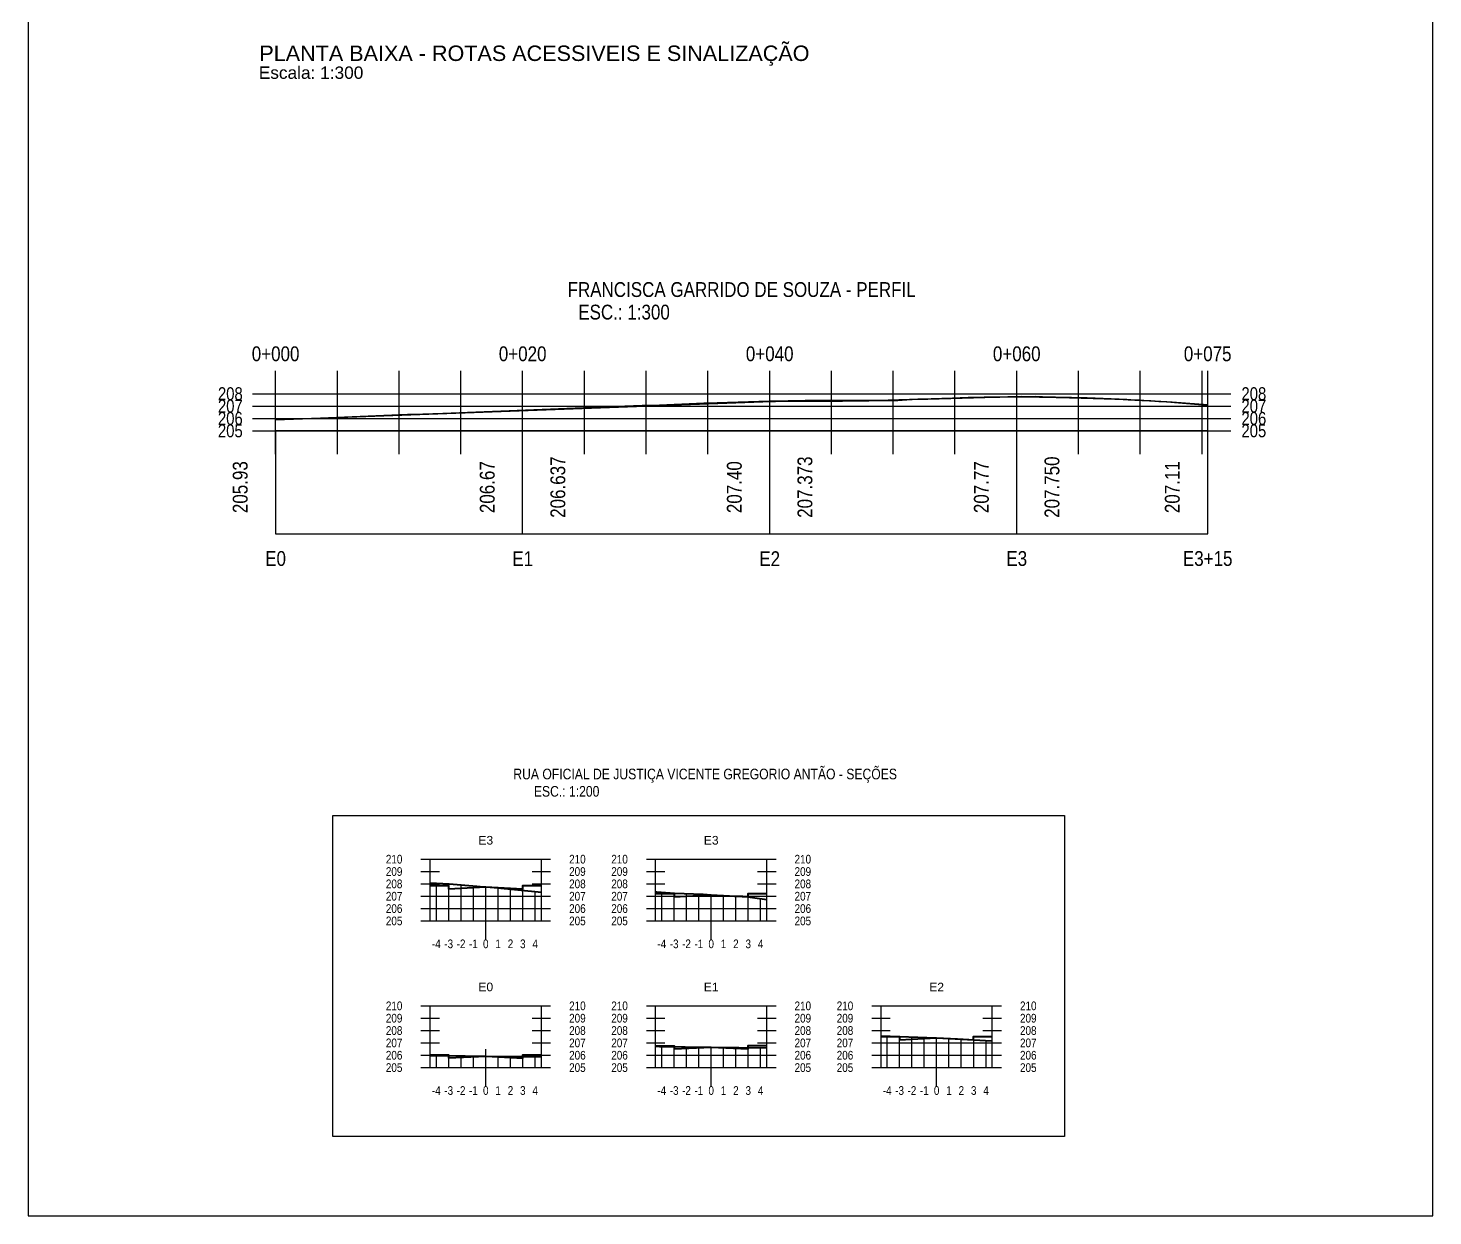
# Model space of a CAD drawing. Header units: feet. Extents: x 203667 to 205527, y 9204857 to 9205156.
# Drawn here: x 204385.3 to 204499, y 9204895.9 to 9204992.1 of the extents above; entities that cross this region are included whole.
import ezdxf

# ---------------------------------------------------------------- set-up
doc = ezdxf.new("R2010")
doc.units = ezdxf.units.FT
doc.header["$LTSCALE"] = 0.3
doc.header["$MEASUREMENT"] = 0
for name, color, linetype, lineweight in [('C-ROAD-PROF', 1, 'Continuous', 35), ('Cotas Acessibilidade', 5, 'Continuous', 25), ('Cotas Calçadas', 7, 'Continuous', 25)]:
    doc.layers.add(name, color=color, linetype=linetype, lineweight=lineweight)
for name, color, linetype in [('C-ROAD-PROF-GRID-MAJR', 8, 'Continuous'), ('C-ROAD-PROF-GRID-MINR', 8, 'Continuous'), ('C-ROAD-PROF-TEXT', 7, 'Continuous'), ('C-ROAD-PROF-TICK', 7, 'Continuous'), ('C-ROAD-PROF-TITL', 7, 'Continuous'), ('C-ROAD-PROF-TTLB', 5, 'Continuous'), ('C-ROAD-SCTN-GRID', 7, 'Continuous'), ('C-ROAD-SCTN-TEXT', 7, 'Continuous'), ('C-ROAD-SCTN-TICK', 7, 'Continuous'), ('C-ROAD-SCTN-TITL', 92, 'Continuous'), ('C1-HM-CURVA_MESTRA', 5, 'Continuous')]:
    doc.layers.add(name, color=color, linetype=linetype)
doc.styles.add('Roman', font='arial.ttf', dxfattribs={"height": 2})
doc.styles.add('TARCISIO', font='swissci.ttf')

msp = doc.modelspace()

# ---------------------------------------------------------------- linework, layer by layer
at = {"layer": 'C-ROAD-PROF', "color": 1, "linetype": 'Continuous', "lineweight": 35, "flags": 128}
msp.add_lwpolyline([(204405.33, 9204960.404), (204408.341, 9204960.472), (204416, 9204960.786), (204417.249, 9204960.824), (204418.865, 9204960.878), (204433.597, 9204961.472), (204435.019, 9204961.526), (204435.462, 9204961.531), (204435.817, 9204961.529), (204439.988, 9204961.72), (204440.231, 9204961.723), (204445.295, 9204961.876), (204446.825, 9204961.911), (204448.191, 9204961.939), (204455.695, 9204961.935), (204456.437, 9204961.975), (204457.332, 9204962.029), (204457.428, 9204962.037), (204457.55, 9204962.04), (204458.01, 9204962.045), (204458.12, 9204962.049), (204464.596, 9204962.218), (204464.915, 9204962.232), (204465.714, 9204962.245), (204466.483, 9204962.241), (204466.566, 9204962.239), (204466.879, 9204962.244), (204468.516, 9204962.175), (204468.642, 9204962.176), (204471.522, 9204962.104), (204473.28, 9204962.051), (204473.524, 9204962.041), (204474.362, 9204961.993), (204474.896, 9204961.967), (204475.103, 9204961.953), (204475.275, 9204961.946), (204475.459, 9204961.929), (204475.63, 9204961.929), (204477.922, 9204961.805), (204480.787, 9204961.585)], dxfattribs=at)
at = {"layer": 'C-ROAD-PROF', "color": 5, "linetype": 'Continuous', "lineweight": 35, "flags": 128}
msp.add_lwpolyline([(204405.331, 9204960.374), (204445.511, 9204961.852), (204445.807, 9204961.862), (204446.102, 9204961.869), (204446.397, 9204961.873), (204446.692, 9204961.875), (204451.219, 9204961.888), (204451.931, 9204961.892), (204452.643, 9204961.902), (204453.355, 9204961.917), (204454.067, 9204961.938), (204460.116, 9204962.133), (204460.759, 9204962.152), (204461.402, 9204962.17), (204462.044, 9204962.184), (204462.687, 9204962.197), (204463.33, 9204962.207), (204463.972, 9204962.214), (204464.615, 9204962.219), (204465.257, 9204962.222), (204465.9, 9204962.222), (204466.543, 9204962.22), (204467.185, 9204962.215), (204467.828, 9204962.208), (204468.471, 9204962.199), (204469.113, 9204962.187), (204469.756, 9204962.173), (204470.398, 9204962.156), (204471.041, 9204962.137), (204471.684, 9204962.116), (204472.326, 9204962.092), (204472.969, 9204962.066), (204473.612, 9204962.037), (204474.254, 9204962.006), (204474.897, 9204961.972), (204475.54, 9204961.936), (204476.182, 9204961.898), (204476.825, 9204961.857), (204477.467, 9204961.814), (204478.11, 9204961.769), (204478.753, 9204961.721), (204479.395, 9204961.67), (204480.038, 9204961.618), (204480.681, 9204961.562), (204480.784, 9204961.553)], dxfattribs=at)
at = {"layer": 'C-ROAD-PROF', "color": 5, "linetype": 'Continuous', "lineweight": 40, "ltscale": 2}
for points in [[(204417.835, 9204922.667), (204419.335, 9204922.667), (204419.335, 9204922.408), (204422.344, 9204922.557), (204425.335, 9204922.407), (204425.335, 9204922.673), (204426.835, 9204922.673)], [(204436.085, 9204922.014), (204437.585, 9204922.014), (204437.585, 9204921.754), (204440.594, 9204921.904), (204443.585, 9204921.754), (204443.585, 9204922.019), (204445.085, 9204922.019)], [(204436.085, 9204909.693), (204437.585, 9204909.693), (204437.585, 9204909.433), (204440.594, 9204909.582), (204443.585, 9204909.433), (204443.585, 9204909.698), (204445.085, 9204909.698)], [(204454.335, 9204910.431), (204455.835, 9204910.431), (204455.835, 9204910.171), (204458.844, 9204910.32), (204461.835, 9204910.171), (204461.835, 9204910.436), (204463.335, 9204910.436)], [(204417.835, 9204908.958), (204419.335, 9204908.958), (204419.335, 9204908.699), (204422.344, 9204908.848), (204425.335, 9204908.698), (204425.335, 9204908.964), (204426.835, 9204908.964)]]:
    msp.add_lwpolyline(points, dxfattribs=at)
at = {"layer": 'C-ROAD-PROF-GRID-MAJR', "color": 8, "linetype": 'Continuous', "lineweight": -3}
for p, q in [((204405.33, 9204962.472), (204480.787, 9204962.472)), ((204405.33, 9204959.472), (204405.33, 9204962.472)), ((204425.33, 9204959.472), (204425.33, 9204962.472)), ((204445.33, 9204959.472), (204445.33, 9204962.472)), ((204465.33, 9204959.472), (204465.33, 9204962.472)), ((204480.787, 9204959.472), (204480.787, 9204962.472)), ((204405.33, 9204961.472), (204480.787, 9204961.472)), ((204405.33, 9204960.472), (204480.787, 9204960.472)), ((204405.33, 9204959.472), (204480.787, 9204959.472))]:
    msp.add_line(p, q, dxfattribs=at)
at = {"layer": 'C-ROAD-PROF-GRID-MINR', "color": 8, "linetype": 'Continuous', "lineweight": -3}
for p, q in [((204410.33, 9204959.472), (204410.33, 9204962.472)), ((204415.33, 9204959.472), (204415.33, 9204962.472)), ((204420.33, 9204959.472), (204420.33, 9204962.472)), ((204430.33, 9204959.472), (204430.33, 9204962.472)), ((204435.33, 9204959.472), (204435.33, 9204962.472)), ((204440.33, 9204959.472), (204440.33, 9204962.472)), ((204450.33, 9204959.472), (204450.33, 9204962.472)), ((204455.33, 9204959.472), (204455.33, 9204962.472)), ((204460.33, 9204959.472), (204460.33, 9204962.472)), ((204470.33, 9204959.472), (204470.33, 9204962.472)), ((204475.33, 9204959.472), (204475.33, 9204962.472)), ((204480.33, 9204959.472), (204480.33, 9204962.472))]:
    msp.add_line(p, q, dxfattribs=at)
at = {"layer": 'C-ROAD-PROF-TEXT', "color": 7, "linetype": 'Continuous', "lineweight": -3}
for p, q in [((204405.33, 9204957.597), (204405.33, 9204964.347)), ((204410.33, 9204957.597), (204410.33, 9204964.347)), ((204415.33, 9204957.597), (204415.33, 9204964.347)), ((204420.33, 9204957.597), (204420.33, 9204964.347)), ((204425.33, 9204957.597), (204425.33, 9204964.347)), ((204430.33, 9204957.597), (204430.33, 9204964.347)), ((204435.33, 9204957.597), (204435.33, 9204964.347)), ((204440.33, 9204957.597), (204440.33, 9204964.347)), ((204445.33, 9204957.597), (204445.33, 9204964.347)), ((204450.33, 9204957.597), (204450.33, 9204964.347)), ((204455.33, 9204957.597), (204455.33, 9204964.347)), ((204460.33, 9204957.597), (204460.33, 9204964.347)), ((204465.33, 9204957.597), (204465.33, 9204964.347)), ((204470.33, 9204957.597), (204470.33, 9204964.347)), ((204475.33, 9204957.597), (204475.33, 9204964.347)), ((204480.33, 9204957.597), (204480.33, 9204964.347)), ((204480.787, 9204957.597), (204480.787, 9204964.347)), ((204403.455, 9204962.472), (204407.205, 9204962.472)), ((204478.912, 9204962.472), (204482.662, 9204962.472)), ((204403.455, 9204961.472), (204407.205, 9204961.472)), ((204478.912, 9204961.472), (204482.662, 9204961.472)), ((204403.455, 9204960.472), (204407.205, 9204960.472)), ((204478.912, 9204960.472), (204482.662, 9204960.472)), ((204403.455, 9204959.472), (204407.205, 9204959.472)), ((204478.912, 9204959.472), (204482.662, 9204959.472))]:
    msp.add_line(p, q, dxfattribs=at)
at = {"layer": 'C-ROAD-PROF-TICK', "color": 7, "linetype": 'Continuous', "lineweight": -3}
for p, q in [((204425.33, 9204951.147), (204425.33, 9204959.472)), ((204445.33, 9204951.147), (204445.33, 9204959.472)), ((204465.33, 9204951.147), (204465.33, 9204959.472))]:
    msp.add_line(p, q, dxfattribs=at)
at = {"layer": 'C-ROAD-PROF-TTLB', "color": 5, "linetype": 'Continuous', "lineweight": -3}
for p, q in [((204405.33, 9204959.472), (204405.33, 9204962.472)), ((204405.33, 9204962.472), (204480.787, 9204962.472)), ((204480.787, 9204959.472), (204480.787, 9204962.472)), ((204405.33, 9204959.472), (204480.787, 9204959.472)), ((204417.844, 9204919.791), (204417.844, 9204924.791)), ((204417.844, 9204924.791), (204426.844, 9204924.791)), ((204426.844, 9204919.791), (204426.844, 9204924.791)), ((204436.094, 9204919.791), (204436.094, 9204924.791)), ((204436.094, 9204924.791), (204445.094, 9204924.791)), ((204445.094, 9204919.791), (204445.094, 9204924.791)), ((204417.844, 9204919.791), (204426.844, 9204919.791)), ((204436.094, 9204919.791), (204445.094, 9204919.791)), ((204417.844, 9204907.916), (204417.844, 9204912.916)), ((204417.844, 9204912.916), (204426.844, 9204912.916)), ((204426.844, 9204907.916), (204426.844, 9204912.916)), ((204436.094, 9204907.916), (204436.094, 9204912.916)), ((204436.094, 9204912.916), (204445.094, 9204912.916)), ((204445.094, 9204907.916), (204445.094, 9204912.916)), ((204454.344, 9204907.916), (204454.344, 9204912.916)), ((204454.344, 9204912.916), (204463.344, 9204912.916)), ((204463.344, 9204907.916), (204463.344, 9204912.916)), ((204417.844, 9204907.916), (204426.844, 9204907.916)), ((204436.094, 9204907.916), (204445.094, 9204907.916)), ((204454.344, 9204907.916), (204463.344, 9204907.916))]:
    msp.add_line(p, q, dxfattribs=at)
msp.add_3dface([(204405.33, 9204951.147), (204480.787, 9204951.147), (204480.787, 9204959.472), (204405.33, 9204959.472)], dxfattribs=at)
at = {"layer": 'C-ROAD-SCTN-GRID', "color": 251, "linetype": 'Continuous', "lineweight": -3}
for p, q in [((204436.094, 9204924.791), (204445.094, 9204924.791)), ((204418.344, 9204919.791), (204418.344, 9204922.845)), ((204419.344, 9204919.791), (204419.344, 9204922.792)), ((204420.344, 9204919.791), (204420.344, 9204922.714)), ((204421.344, 9204919.791), (204421.344, 9204922.635)), ((204422.344, 9204919.791), (204422.344, 9204922.557)), ((204423.344, 9204919.791), (204423.344, 9204922.468)), ((204424.344, 9204919.791), (204424.344, 9204922.37)), ((204425.344, 9204919.791), (204425.344, 9204922.273)), ((204426.344, 9204919.791), (204426.344, 9204922.176)), ((204436.594, 9204919.791), (204436.594, 9204922.116)), ((204417.844, 9204921.791), (204426.844, 9204921.791)), ((204436.094, 9204921.791), (204445.094, 9204921.791)), ((204437.594, 9204919.791), (204437.594, 9204922.039)), ((204438.594, 9204919.791), (204438.594, 9204922.002)), ((204439.594, 9204919.791), (204439.594, 9204921.967)), ((204440.594, 9204919.791), (204440.594, 9204921.904)), ((204441.594, 9204919.791), (204441.594, 9204921.824)), ((204442.594, 9204919.791), (204442.594, 9204921.804)), ((204443.594, 9204919.791), (204443.594, 9204921.732)), ((204444.594, 9204919.791), (204444.594, 9204921.596)), ((204417.844, 9204920.791), (204426.844, 9204920.791)), ((204436.094, 9204920.791), (204445.094, 9204920.791)), ((204417.844, 9204919.791), (204426.844, 9204919.791)), ((204436.094, 9204919.791), (204445.094, 9204919.791)), ((204436.594, 9204907.916), (204436.594, 9204909.635)), ((204437.594, 9204907.916), (204437.594, 9204909.622)), ((204438.594, 9204907.916), (204438.594, 9204909.609)), ((204439.594, 9204907.916), (204439.594, 9204909.596)), ((204440.594, 9204907.916), (204440.594, 9204909.582)), ((204454.344, 9204909.916), (204463.344, 9204909.916)), ((204454.844, 9204907.916), (204454.844, 9204910.486)), ((204455.844, 9204907.916), (204455.844, 9204910.445)), ((204456.844, 9204907.916), (204456.844, 9204910.403)), ((204457.844, 9204907.916), (204457.844, 9204910.362)), ((204458.844, 9204907.916), (204458.844, 9204910.32)), ((204459.844, 9204907.916), (204459.844, 9204910.271)), ((204460.844, 9204907.916), (204460.844, 9204910.222)), ((204461.844, 9204907.916), (204461.844, 9204910.17)), ((204462.844, 9204907.916), (204462.844, 9204910.118)), ((204418.344, 9204907.916), (204418.344, 9204908.899)), ((204419.344, 9204907.916), (204419.344, 9204908.884)), ((204420.344, 9204907.916), (204420.344, 9204908.868)), ((204421.344, 9204907.916), (204421.344, 9204908.857)), ((204422.344, 9204907.916), (204422.344, 9204908.848)), ((204423.344, 9204907.916), (204423.344, 9204908.839)), ((204424.344, 9204907.916), (204424.344, 9204908.83)), ((204425.344, 9204907.916), (204425.344, 9204908.824)), ((204426.344, 9204907.916), (204426.344, 9204908.817)), ((204436.094, 9204908.916), (204445.094, 9204908.916)), ((204441.594, 9204907.916), (204441.594, 9204909.569)), ((204442.594, 9204907.916), (204442.594, 9204909.556)), ((204443.594, 9204907.916), (204443.594, 9204909.543)), ((204444.594, 9204907.916), (204444.594, 9204909.53)), ((204454.344, 9204908.916), (204463.344, 9204908.916)), ((204417.844, 9204907.916), (204426.844, 9204907.916)), ((204436.094, 9204907.916), (204445.094, 9204907.916)), ((204454.344, 9204907.916), (204463.344, 9204907.916))]:
    msp.add_line(p, q, dxfattribs=at)
at = {"layer": 'C-ROAD-SCTN-TICK', "color": 7, "linetype": 'Continuous', "lineweight": -3}
for p, q in [((204417.094, 9204924.791), (204418.594, 9204924.791)), ((204426.094, 9204924.791), (204427.594, 9204924.791)), ((204435.344, 9204924.791), (204436.844, 9204924.791)), ((204444.344, 9204924.791), (204445.844, 9204924.791)), ((204417.094, 9204923.791), (204418.594, 9204923.791)), ((204426.094, 9204923.791), (204427.594, 9204923.791)), ((204435.344, 9204923.791), (204436.844, 9204923.791)), ((204444.344, 9204923.791), (204445.844, 9204923.791)), ((204417.094, 9204922.791), (204418.594, 9204922.791)), ((204426.094, 9204922.791), (204427.594, 9204922.791)), ((204435.344, 9204922.791), (204436.844, 9204922.791)), ((204444.344, 9204922.791), (204445.844, 9204922.791)), ((204417.094, 9204921.791), (204418.594, 9204921.791)), ((204422.344, 9204918.291), (204422.344, 9204921.291)), ((204426.094, 9204921.791), (204427.594, 9204921.791)), ((204435.344, 9204921.791), (204436.844, 9204921.791)), ((204440.594, 9204918.291), (204440.594, 9204921.291)), ((204444.344, 9204921.791), (204445.844, 9204921.791)), ((204417.094, 9204920.791), (204418.594, 9204920.791)), ((204426.094, 9204920.791), (204427.594, 9204920.791)), ((204435.344, 9204920.791), (204436.844, 9204920.791)), ((204444.344, 9204920.791), (204445.844, 9204920.791)), ((204417.094, 9204919.791), (204418.594, 9204919.791)), ((204426.094, 9204919.791), (204427.594, 9204919.791)), ((204435.344, 9204919.791), (204436.844, 9204919.791)), ((204444.344, 9204919.791), (204445.844, 9204919.791)), ((204417.094, 9204912.916), (204418.594, 9204912.916)), ((204417.094, 9204911.916), (204418.594, 9204911.916)), ((204426.094, 9204912.916), (204427.594, 9204912.916)), ((204426.094, 9204911.916), (204427.594, 9204911.916)), ((204435.344, 9204912.916), (204436.844, 9204912.916)), ((204435.344, 9204911.916), (204436.844, 9204911.916)), ((204444.344, 9204912.916), (204445.844, 9204912.916)), ((204444.344, 9204911.916), (204445.844, 9204911.916)), ((204453.594, 9204912.916), (204455.094, 9204912.916)), ((204453.594, 9204911.916), (204455.094, 9204911.916)), ((204462.594, 9204912.916), (204464.094, 9204912.916)), ((204462.594, 9204911.916), (204464.094, 9204911.916)), ((204417.094, 9204910.916), (204418.594, 9204910.916)), ((204426.094, 9204910.916), (204427.594, 9204910.916)), ((204435.344, 9204910.916), (204436.844, 9204910.916)), ((204444.344, 9204910.916), (204445.844, 9204910.916)), ((204453.594, 9204910.916), (204455.094, 9204910.916)), ((204462.594, 9204910.916), (204464.094, 9204910.916)), ((204417.094, 9204909.916), (204418.594, 9204909.916)), ((204426.094, 9204909.916), (204427.594, 9204909.916)), ((204435.344, 9204909.916), (204436.844, 9204909.916)), ((204444.344, 9204909.916), (204445.844, 9204909.916)), ((204453.594, 9204909.916), (204455.094, 9204909.916)), ((204462.594, 9204909.916), (204464.094, 9204909.916)), ((204417.094, 9204908.916), (204418.594, 9204908.916)), ((204422.344, 9204906.416), (204422.344, 9204909.416)), ((204426.094, 9204908.916), (204427.594, 9204908.916)), ((204435.344, 9204908.916), (204436.844, 9204908.916)), ((204440.594, 9204906.416), (204440.594, 9204909.416)), ((204444.344, 9204908.916), (204445.844, 9204908.916)), ((204453.594, 9204908.916), (204455.094, 9204908.916)), ((204458.844, 9204906.416), (204458.844, 9204909.416)), ((204462.594, 9204908.916), (204464.094, 9204908.916)), ((204417.094, 9204907.916), (204418.594, 9204907.916)), ((204426.094, 9204907.916), (204427.594, 9204907.916)), ((204435.344, 9204907.916), (204436.844, 9204907.916)), ((204444.344, 9204907.916), (204445.844, 9204907.916)), ((204453.594, 9204907.916), (204455.094, 9204907.916)), ((204462.594, 9204907.916), (204464.094, 9204907.916))]:
    msp.add_line(p, q, dxfattribs=at)
at = {"layer": 'C1-HM-CURVA_MESTRA', "color": 1, "linetype": 'Continuous', "lineweight": 40}
for points in [[(204417.844, 9204922.871), (204419.373, 9204922.791), (204421.626, 9204922.612), (204421.878, 9204922.597), (204422.344, 9204922.557), (204423.036, 9204922.498), (204426.844, 9204922.127)], [(204436.094, 9204922.155), (204436.188, 9204922.148), (204437.634, 9204922.036), (204439.948, 9204921.955), (204440.594, 9204921.904), (204441.67, 9204921.818), (204442.477, 9204921.807), (204442.747, 9204921.799), (204442.871, 9204921.799), (204442.978, 9204921.8), (204443.151, 9204921.792), (204443.168, 9204921.791), (204445.094, 9204921.528)], [(204436.094, 9204909.645), (204436.404, 9204909.638), (204440.594, 9204909.582), (204445.094, 9204909.523)], [(204454.344, 9204910.506), (204458.812, 9204910.322), (204458.844, 9204910.32), (204460.521, 9204910.238), (204462.807, 9204910.121), (204463.344, 9204910.085)], [(204417.844, 9204908.898), (204418.358, 9204908.899), (204420.664, 9204908.863), (204422.344, 9204908.848), (204424.119, 9204908.832), (204426.844, 9204908.814)]]:
    msp.add_lwpolyline(points, dxfattribs=at)
at = {"layer": 'Cotas Acessibilidade'}
msp.add_lwpolyline([(204409.974, 9204928.345), (204469.208, 9204928.345), (204469.208, 9204902.348), (204409.974, 9204902.348)], close=True, dxfattribs=at)
at = {"layer": 'Cotas Calçadas'}
msp.add_lwpolyline([(204499.02, 9205088.157), (204385.294, 9205088.157), (204385.294, 9204895.913), (204499.02, 9204895.913)], close=True, dxfattribs=at)

# ---------------------------------------------------------------- texts
at = {"linetype": 'Continuous', "style": 'Roman'}
for s, height, p in [('PLANTA BAIXA - ROTAS ACESSIVEIS E SINALIZAÇÃO', 1.25, (204404.014, 9204989.421)), ('Escala: 1:300', 1, (204403.969, 9204987.975))]:
    msp.add_text(s, height=height, dxfattribs=at).set_placement(p)
at = {"layer": 'C-ROAD-PROF-TEXT', "color": 7, "linetype": 'Continuous', "lineweight": -3, "char_height": 1.2, "attachment_point": 8, "line_spacing_factor": 1.2, "style": 'TARCISIO'}
for s, insert in [('0+000', (204405.33, 9204965.097)), ('0+020', (204425.33, 9204965.097)), ('0+040', (204445.33, 9204965.097)), ('0+060', (204465.33, 9204965.097)), ('0+075', (204480.787, 9204965.097)), ('E0', (204405.33, 9204948.522)), ('E1', (204425.33, 9204948.522)), ('E2', (204445.33, 9204948.522)), ('E3', (204465.33, 9204948.522)), ('E3+15', (204480.787, 9204948.522))]:
    msp.add_mtext(s, dxfattribs=dict(at, insert=insert))
at = {"layer": 'C-ROAD-PROF-TEXT', "color": 7, "linetype": 'Continuous', "lineweight": -3, "char_height": 1.05, "style": 'TARCISIO'}
for s, insert, attachment_point in [('208', (204402.669, 9204962.472), 6), ('207', (204402.669, 9204961.472), 6), ('208', (204483.522, 9204962.472), 4), ('207', (204483.522, 9204961.472), 4), ('206', (204402.669, 9204960.472), 6), ('206', (204483.522, 9204960.472), 4), ('205', (204402.669, 9204959.472), 6), ('205', (204483.522, 9204959.472), 4)]:
    msp.add_mtext(s, dxfattribs=dict(at, insert=insert, attachment_point=attachment_point))
at = {"layer": 'C-ROAD-PROF-TEXT', "color": 5, "linetype": 'Continuous', "lineweight": -3, "char_height": 1.2, "attachment_point": 2, "rotation": 90, "style": 'TARCISIO'}
for s, insert in [('207.750', (204467.58, 9204954.916)), ('206.637', (204427.58, 9204954.916)), ('207.373', (204447.58, 9204954.916))]:
    msp.add_mtext(s, dxfattribs=dict(at, insert=insert))
at = {"layer": 'C-ROAD-PROF-TEXT', "color": 1, "linetype": 'Continuous', "lineweight": -3, "char_height": 1.2, "attachment_point": 8, "rotation": 90, "style": 'TARCISIO'}
for s, insert in [('205.93', (204403.08, 9204954.916)), ('206.67', (204423.08, 9204954.916)), ('207.40', (204443.08, 9204954.916)), ('207.77', (204463.08, 9204954.916)), ('207.11', (204478.537, 9204954.916))]:
    msp.add_mtext(s, dxfattribs=dict(at, insert=insert))
at = {"layer": 'C-ROAD-PROF-TITL', "color": 7, "linetype": 'Continuous', "lineweight": -3, "attachment_point": 8, "line_spacing_factor": 1.2, "style": 'TARCISIO'}
for s, insert, char_height in [('FRANCISCA GARRIDO DE SOUZA - PERFIL', (204443.058, 9204970.298), 1.2), ('ESC.: 1:300', (204433.539, 9204968.472), 1.2), ('RUA OFICIAL DE JUSTIÇA VICENTE GREGORIO ANTÃO - SEÇÕES', (204440.104, 9204930.996), 0.85913), ('ESC.: 1:200', (204428.891, 9204929.848), 0.85913)]:
    msp.add_mtext(s, dxfattribs=dict(at, insert=insert, char_height=char_height))
at = {"layer": 'C-ROAD-SCTN-TEXT', "color": 7, "linetype": 'Continuous', "lineweight": -3, "char_height": 0.7, "style": 'TARCISIO'}
for s, insert, attachment_point in [('210', (204415.594, 9204924.791), 6), ('210', (204429.094, 9204924.791), 4), ('210', (204433.844, 9204924.791), 6), ('210', (204447.344, 9204924.791), 4), ('209', (204415.594, 9204923.791), 6), ('209', (204429.094, 9204923.791), 4), ('209', (204433.844, 9204923.791), 6), ('209', (204447.344, 9204923.791), 4), ('208', (204415.594, 9204922.791), 6), ('207', (204415.594, 9204921.791), 6), ('208', (204429.094, 9204922.791), 4), ('207', (204429.094, 9204921.791), 4), ('208', (204433.844, 9204922.791), 6), ('207', (204433.844, 9204921.791), 6), ('208', (204447.344, 9204922.791), 4), ('207', (204447.344, 9204921.791), 4), ('206', (204415.594, 9204920.791), 6), ('206', (204429.094, 9204920.791), 4), ('206', (204433.844, 9204920.791), 6), ('206', (204447.344, 9204920.791), 4), ('205', (204415.594, 9204919.791), 6), ('205', (204429.094, 9204919.791), 4), ('205', (204433.844, 9204919.791), 6), ('205', (204447.344, 9204919.791), 4), ('-4', (204418.344, 9204918.291), 2), ('-3', (204419.344, 9204918.291), 2), ('-2', (204420.344, 9204918.291), 2), ('-1', (204421.344, 9204918.291), 2), ('0', (204422.344, 9204918.291), 2), ('0', (204422.344, 9204918.291), 2), ('1', (204423.344, 9204918.291), 2), ('2', (204424.344, 9204918.291), 2), ('3', (204425.344, 9204918.291), 2), ('4', (204426.344, 9204918.291), 2), ('-4', (204436.594, 9204918.291), 2), ('-3', (204437.594, 9204918.291), 2), ('-2', (204438.594, 9204918.291), 2), ('-1', (204439.594, 9204918.291), 2), ('0', (204440.594, 9204918.291), 2), ('0', (204440.594, 9204918.291), 2), ('1', (204441.594, 9204918.291), 2), ('2', (204442.594, 9204918.291), 2), ('3', (204443.594, 9204918.291), 2), ('4', (204444.594, 9204918.291), 2), ('210', (204415.594, 9204912.916), 6), ('210', (204429.094, 9204912.916), 4), ('210', (204433.844, 9204912.916), 6), ('210', (204447.344, 9204912.916), 4), ('210', (204452.094, 9204912.916), 6), ('210', (204465.594, 9204912.916), 4), ('209', (204415.594, 9204911.916), 6), ('209', (204429.094, 9204911.916), 4), ('209', (204433.844, 9204911.916), 6), ('209', (204447.344, 9204911.916), 4), ('209', (204452.094, 9204911.916), 6), ('209', (204465.594, 9204911.916), 4), ('208', (204415.594, 9204910.916), 6), ('208', (204429.094, 9204910.916), 4), ('208', (204433.844, 9204910.916), 6), ('208', (204447.344, 9204910.916), 4), ('208', (204452.094, 9204910.916), 6), ('208', (204465.594, 9204910.916), 4), ('207', (204415.594, 9204909.916), 6), ('207', (204429.094, 9204909.916), 4), ('207', (204433.844, 9204909.916), 6), ('207', (204447.344, 9204909.916), 4), ('207', (204452.094, 9204909.916), 6), ('207', (204465.594, 9204909.916), 4), ('206', (204415.594, 9204908.916), 6), ('206', (204429.094, 9204908.916), 4), ('206', (204433.844, 9204908.916), 6), ('206', (204447.344, 9204908.916), 4), ('206', (204452.094, 9204908.916), 6), ('206', (204465.594, 9204908.916), 4), ('205', (204415.594, 9204907.916), 6), ('205', (204429.094, 9204907.916), 4), ('205', (204433.844, 9204907.916), 6), ('205', (204447.344, 9204907.916), 4), ('205', (204452.094, 9204907.916), 6), ('205', (204465.594, 9204907.916), 4), ('-4', (204418.344, 9204906.416), 2), ('-3', (204419.344, 9204906.416), 2), ('-2', (204420.344, 9204906.416), 2), ('-1', (204421.344, 9204906.416), 2), ('0', (204422.344, 9204906.416), 2), ('0', (204422.344, 9204906.416), 2), ('1', (204423.344, 9204906.416), 2), ('2', (204424.344, 9204906.416), 2), ('3', (204425.344, 9204906.416), 2), ('4', (204426.344, 9204906.416), 2), ('-4', (204436.594, 9204906.416), 2), ('-3', (204437.594, 9204906.416), 2), ('-2', (204438.594, 9204906.416), 2), ('-1', (204439.594, 9204906.416), 2), ('0', (204440.594, 9204906.416), 2), ('0', (204440.594, 9204906.416), 2), ('1', (204441.594, 9204906.416), 2), ('2', (204442.594, 9204906.416), 2), ('3', (204443.594, 9204906.416), 2), ('4', (204444.594, 9204906.416), 2), ('-4', (204454.844, 9204906.416), 2), ('-3', (204455.844, 9204906.416), 2), ('-2', (204456.844, 9204906.416), 2), ('-1', (204457.844, 9204906.416), 2), ('0', (204458.844, 9204906.416), 2), ('0', (204458.844, 9204906.416), 2), ('1', (204459.844, 9204906.416), 2), ('2', (204460.844, 9204906.416), 2), ('3', (204461.844, 9204906.416), 2), ('4', (204462.844, 9204906.416), 2)]:
    msp.add_mtext(s, dxfattribs=dict(at, insert=insert, attachment_point=attachment_point))
at = {"layer": 'C-ROAD-SCTN-TITL', "color": 92, "linetype": 'Continuous', "lineweight": -3, "char_height": 0.7, "attachment_point": 8, "style": 'TARCISIO'}
for s, insert in [('{\\fArial|b0|i0|c0|p2;E3}', (204422.344, 9204925.967)), ('{\\fArial|b0|i0|c0|p2;E3}', (204440.594, 9204925.967)), ('{\\fArial|b0|i0|c0|p2;E0}', (204422.344, 9204914.092)), ('{\\fArial|b0|i0|c0|p2;E1}', (204440.594, 9204914.092)), ('{\\fArial|b0|i0|c0|p2;E2}', (204458.844, 9204914.092))]:
    msp.add_mtext(s, dxfattribs=dict(at, insert=insert))

doc.saveas('drawing.dxf')
